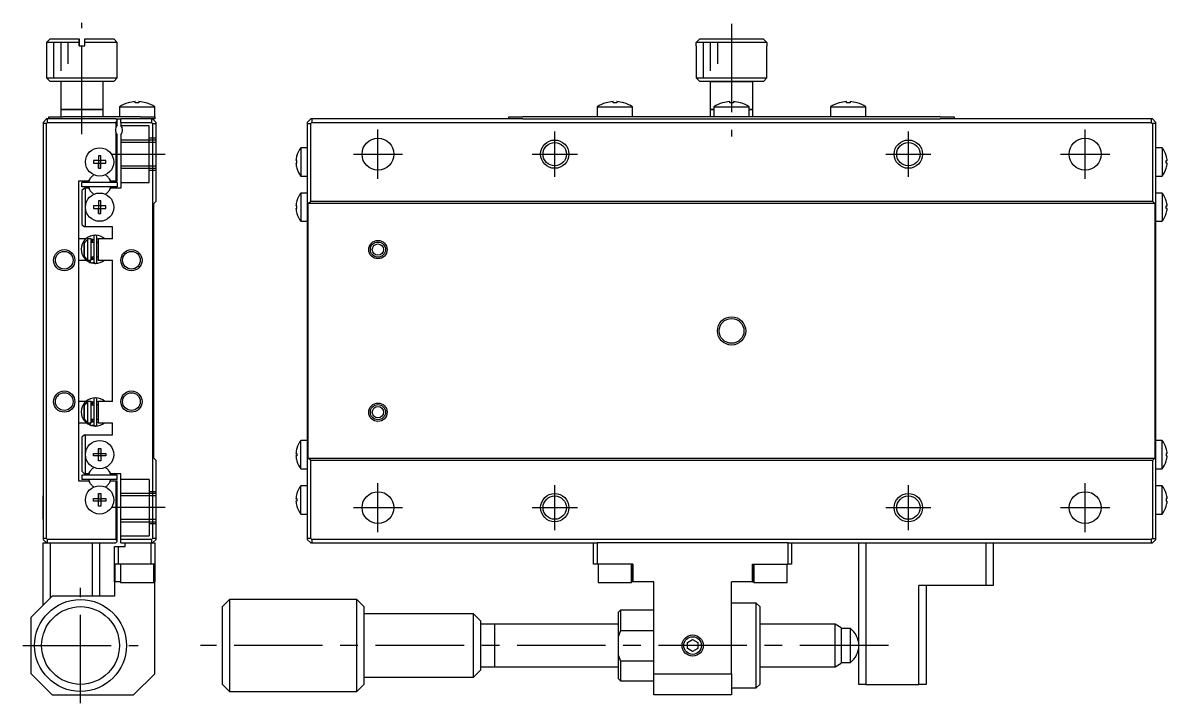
# Model space of a CAD drawing. Extents: x 18 to 357, y 13 to 169.
# Drawn here: x 195 to 356.8, y 47.5 to 143.7 of the extents above; entities that cross this region are included whole.
import ezdxf

# ---------------------------------------------------------------- set-up
doc = ezdxf.new("R2010")
doc.units = 0
doc.header["$LTSCALE"] = 10
doc.linetypes.add('CENTER', pattern=[2, 1.25, -0.25, 0.25, -0.25])
doc.linetypes.add('DASHED', pattern=[3.5, 2, -1.5])
doc.layers.get('0').update_dxf_attribs({"linetype": 'CONTINUOUS'})
doc.layers.add('CENTER', color=1, linetype='CENTER')

msp = doc.modelspace()

# ---------------------------------------------------------------- linework, layer by layer
at = {"color": 7, "linetype": 'CONTINUOUS'}
for p, q in [((198.85, 141.4), (198.35, 140.9)), ((202.95, 140.9), (198.35, 140.9)), ((198.35, 140.9), (198.35, 135.9)), ((198.85, 141.4), (202.95, 141.4)), ((202.95, 141.4), (202.95, 140.9)), ((202.95, 140.9), (202.95, 141.4)), ((202.95, 140.4), (202.95, 140.9)), ((202.95, 140.9), (202.95, 140.4)), ((203.75, 141.4), (207.85, 141.4)), ((203.75, 140.9), (203.75, 141.4)), ((208.35, 140.9), (203.75, 140.9)), ((203.75, 140.4), (203.75, 140.9)), ((208.35, 140.9), (207.85, 141.4)), ((208.35, 135.9), (208.35, 140.9)), ((290.221096, 140.9), (290.722884, 141.4)), ((290.221096, 140.4), (290.221096, 140.9)), ((300.189045, 140.9), (290.221096, 140.9)), ((290.722884, 141.4), (299.687258, 141.4)), ((299.687258, 141.4), (300.189045, 140.9)), ((300.189045, 140.9), (300.189045, 140.4)), ((202.95, 140.4), (203.75, 140.4)), ((290.205071, 140.4), (290.221096, 140.4)), ((290.205071, 140.4), (290.205071, 135.9)), ((300.189045, 140.4), (300.205071, 140.4)), ((300.205071, 135.9), (300.205071, 140.4)), ((198.35, 135.9), (208.35, 135.9)), ((198.35, 135.9), (198.85, 135.4)), ((207.85, 135.4), (198.85, 135.4)), ((200.35, 135.4), (200.35, 131.4)), ((206.35, 131.4), (206.35, 135.4)), ((207.85, 135.4), (208.35, 135.9)), ((290.205071, 135.9), (300.205071, 135.9)), ((290.205071, 135.9), (290.705071, 135.4)), ((292.205071, 135.4), (290.705071, 135.4)), ((299.705071, 135.4), (290.705071, 135.4)), ((298.205071, 135.4), (292.205071, 135.4)), ((292.205071, 135.4), (298.205071, 135.4)), ((292.205071, 135.4), (292.205071, 131.4)), ((299.705071, 135.4), (298.205071, 135.4)), ((298.205071, 131.4), (298.205071, 135.4)), ((299.705071, 135.4), (300.205071, 135.9)), ((200.35, 131.4), (206.35, 131.4)), ((206.35, 131.4), (200.35, 131.4)), ((200.35, 131.4), (200.35, 130.4)), ((206.35, 130.4), (206.35, 131.4)), ((208.65, 131.791657), (213.65, 131.791657)), ((208.65, 131.791657), (208.65, 130.4)), ((209.89141, 132.362581), (209.888067, 132.369436)), ((210.89, 132.362581), (210.89, 132.534953)), ((211.41, 132.362581), (210.89, 132.362581)), ((211.41, 132.534953), (211.41, 132.362581)), ((212.411933, 132.369436), (212.40859, 132.362581)), ((213.65, 130.4), (213.65, 131.791657)), ((276.205071, 131.791657), (278.705071, 131.791657)), ((276.205071, 131.791657), (276.205071, 130.4)), ((277.446481, 132.362581), (277.443138, 132.369436)), ((278.445071, 132.362581), (278.445071, 132.534953)), ((278.965071, 132.362581), (278.445071, 132.362581)), ((278.705071, 131.791657), (281.205071, 131.791657)), ((278.965071, 132.534953), (278.965071, 132.362581)), ((279.967003, 132.369436), (279.96366, 132.362581)), ((281.205071, 130.4), (281.205071, 131.791657)), ((292.205071, 131.4), (292.705071, 131.4)), ((292.705071, 131.4), (292.205071, 131.4)), ((292.205071, 131.4), (292.205071, 130.4)), ((292.705071, 131.791657), (295.205071, 131.791657)), ((292.705071, 131.791657), (292.705071, 130.4)), ((293.946481, 132.362581), (293.943138, 132.369436)), ((294.945071, 132.362581), (294.945071, 132.534953)), ((295.465071, 132.362581), (294.945071, 132.362581)), ((295.205071, 131.791657), (297.705071, 131.791657)), ((295.465071, 132.534953), (295.465071, 132.362581)), ((296.467003, 132.369436), (296.46366, 132.362581)), ((297.705071, 130.4), (297.705071, 131.791657)), ((297.705071, 131.4), (298.205071, 131.4)), ((298.205071, 131.4), (297.705071, 131.4)), ((298.205071, 130.4), (298.205071, 131.4)), ((309.205071, 131.791657), (311.705071, 131.791657)), ((309.205071, 131.791657), (309.205071, 130.4)), ((310.446481, 132.362581), (310.443138, 132.369436)), ((311.445071, 132.362581), (311.445071, 132.534953)), ((311.965071, 132.362581), (311.445071, 132.362581)), ((311.705071, 131.791657), (314.205071, 131.791657)), ((311.965071, 132.534953), (311.965071, 132.362581)), ((312.967003, 132.369436), (312.96366, 132.362581)), ((314.205071, 130.4), (314.205071, 131.791657)), ((198.35, 130.1), (197.85, 129.6)), ((197.85, 129.6), (197.85, 129.45)), ((197.85, 129.45), (197.85, 70.75)), ((198.35, 129.45), (197.85, 129.45)), ((198.5, 130.1), (198.35, 130.1)), ((198.35, 129.45), (198.5, 129.6)), ((198.35, 70.75), (198.35, 129.45)), ((198.5, 129.6), (198.5, 130.1)), ((208.15, 130.1), (198.5, 130.1)), ((198.5, 129.6), (208.15, 129.6)), ((198.65, 130.1), (198.65, 130.4)), ((198.65, 130.4), (200.65, 130.4)), ((210.075, 130.4), (200.65, 130.4)), ((208.15, 130.1), (208.85, 130.1)), ((208.35, 129.9), (208.15, 130.1)), ((208.15, 129.6), (208.35, 129.8)), ((208.15, 129.6), (208.15, 128.81225)), ((208.35, 129.8), (208.35, 129.9)), ((208.35, 129.161438), (208.35, 129.8)), ((213.2, 130.1), (208.85, 130.1)), ((208.85, 129.6), (208.85, 130.1)), ((208.85, 129.6), (208.85, 129.161438)), ((208.85, 129.6), (213.2, 129.6)), ((211.65, 130.4), (210.075, 130.4)), ((211.65, 130.4), (213.65, 130.4)), ((213.2, 130.1), (213.2, 129.6)), ((213.35, 130.1), (213.2, 130.1)), ((213.2, 129.6), (213.35, 129.45)), ((213.65, 130.1), (213.35, 130.1)), ((213.35, 130.1), (213.85, 129.6)), ((213.35, 129.45), (213.35, 70.75)), ((213.35, 129.45), (213.85, 129.45)), ((213.65, 130.4), (213.65, 130.1)), ((213.85, 129.45), (213.85, 129.6)), ((213.85, 118.45), (213.85, 129.45)), ((235.705071, 130.1), (235.205071, 129.6)), ((235.205071, 129.6), (235.205071, 129.45)), ((235.205071, 129.45), (235.705071, 129.45)), ((235.205071, 129.45), (235.205071, 124.8)), ((235.855071, 130.1), (235.705071, 130.1)), ((235.705071, 129.45), (235.855071, 129.6)), ((235.705071, 118.45), (235.705071, 129.45)), ((235.855071, 130.1), (235.855071, 129.6)), ((264.651505, 130.1), (235.855071, 130.1)), ((235.855071, 129.6), (354.555071, 129.6)), ((263.705071, 130.1), (263.705071, 130.4)), ((263.705071, 130.4), (265.705071, 130.4)), ((265.705071, 130.1), (264.651505, 130.1)), ((276.205071, 130.4), (265.705071, 130.4)), ((265.705071, 130.1), (324.705071, 130.1)), ((314.205071, 130.4), (276.205071, 130.4)), ((309.205071, 130.4), (297.705071, 130.4)), ((324.705071, 130.4), (314.205071, 130.4)), ((324.705071, 130.4), (326.705071, 130.4)), ((325.758636, 130.1), (324.705071, 130.1)), ((354.555071, 130.1), (325.758636, 130.1)), ((326.705071, 130.4), (326.705071, 130.1)), ((354.555071, 130.1), (354.555071, 129.6)), ((354.705071, 130.1), (354.555071, 130.1)), ((354.555071, 129.6), (354.705071, 129.45)), ((355.205071, 129.6), (354.705071, 130.1)), ((354.705071, 129.45), (354.705071, 118.45)), ((355.205071, 129.45), (354.705071, 129.45)), ((355.205071, 129.45), (355.205071, 129.6)), ((355.205071, 124.8), (355.205071, 129.45)), ((208.15, 128.18775), (208.15, 121.3)), ((208.35, 121.3), (208.35, 127.838562)), ((208.85, 127.838562), (208.85, 120.3)), ((206.03, 124.886361), (205.67, 124.886361)), ((205.67, 124.886361), (205.67, 124.18)), ((205.67, 124.886361), (205.67, 124.18)), ((206.03, 124.18), (206.03, 124.886361)), ((233.735549, 124.886361), (233.730926, 124.888616)), ((234.307071, 126), (234.307071, 122)), ((235.205071, 126), (234.307071, 126)), ((235.205071, 124.8), (235.205071, 123.2)), ((356.10307, 126), (355.205071, 126)), ((355.205071, 123.2), (355.205071, 124.8)), ((356.10307, 126), (356.10307, 122)), ((356.674592, 124.886361), (356.679215, 124.888616)), ((205.67, 124.18), (204.963639, 124.18)), ((204.963639, 124.18), (204.963639, 123.82)), ((204.963639, 123.82), (205.67, 123.82)), ((205.680372, 124.169628), (205.67, 124.18)), ((205.680372, 123.830372), (205.67, 123.82)), ((205.67, 123.82), (205.67, 123.113639)), ((205.67, 123.113639), (205.67, 123.82)), ((205.67, 123.113639), (206.03, 123.113639)), ((206.019628, 124.169628), (205.680372, 124.169628)), ((205.680372, 124.169628), (205.680372, 123.830372)), ((205.680372, 123.830372), (206.019628, 123.830372)), ((206.019628, 124.169628), (206.03, 124.18)), ((206.019628, 123.830372), (206.019628, 124.169628)), ((206.019628, 123.830372), (206.03, 123.82)), ((206.736361, 124.18), (206.03, 124.18)), ((206.03, 123.82), (206.736361, 123.82)), ((206.03, 123.113639), (206.03, 123.82)), ((206.736361, 123.82), (206.736361, 124.18)), ((233.735549, 124.18), (233.615212, 124.18)), ((233.615212, 123.82), (233.735549, 123.82)), ((233.730926, 123.111384), (233.735549, 123.113639)), ((233.735549, 123.82), (233.735549, 124.18)), ((235.205071, 123.2), (235.205071, 118.4)), ((355.205071, 118.4), (355.205071, 123.2)), ((356.674592, 124.18), (356.794929, 124.18)), ((356.674592, 123.82), (356.674592, 124.18)), ((356.794929, 123.82), (356.674592, 123.82)), ((356.679215, 123.111384), (356.674592, 123.113639)), ((204.305588, 121.3), (204.475185, 121.59375)), ((207.224815, 121.59375), (207.394412, 121.3)), ((234.307071, 122), (235.205071, 122)), ((355.205071, 122), (356.10307, 122)), ((204.305588, 121.3), (202.85, 121.3)), ((202.85, 121.3), (202.85, 78.9)), ((208.35, 121.1), (203.35, 121.1)), ((203.35, 120.5), (203.35, 121.1)), ((208.35, 120.5), (203.35, 120.5)), ((203.7, 120.3), (203.35, 119.95)), ((203.35, 119.95), (203.35, 115.15)), ((203.7, 120.3), (203.85, 120.3)), ((203.85, 117.6), (203.85, 120.3)), ((204.305588, 120.3), (203.85, 120.3)), ((204.475185, 120.00625), (204.305588, 120.3)), ((207.394412, 120.3), (207.224815, 120.00625)), ((208.15, 121.3), (207.394412, 121.3)), ((208.85, 120.3), (207.394412, 120.3)), ((208.35, 121.3), (208.15, 121.3)), ((208.35, 121.1), (208.35, 120.5)), ((206.03, 118.486361), (205.67, 118.486361)), ((205.67, 118.486361), (205.67, 117.78)), ((205.67, 118.486361), (205.67, 117.78)), ((206.03, 117.78), (206.03, 118.486361)), ((213.5, 118.1), (213.85, 118.45)), ((233.735549, 118.486361), (233.730926, 118.488616)), ((234.307071, 119.6), (234.307071, 115.6)), ((235.205071, 119.6), (234.307071, 119.6)), ((235.205071, 118.4), (235.205071, 116.8)), ((235.355071, 118.1), (235.705071, 118.45)), ((235.705071, 118.45), (354.705071, 118.45)), ((354.705071, 118.45), (355.055071, 118.1)), ((356.10307, 119.6), (355.205071, 119.6)), ((355.205071, 116.8), (355.205071, 118.4)), ((356.10307, 119.6), (356.10307, 115.6)), ((356.674592, 118.486361), (356.679215, 118.488616)), ((203.85, 114.8), (203.85, 117.6)), ((205.67, 117.78), (204.963639, 117.78)), ((204.963639, 117.78), (204.963639, 117.42)), ((204.963639, 117.42), (205.67, 117.42)), ((205.680372, 117.769628), (205.67, 117.78)), ((205.680372, 117.430372), (205.67, 117.42)), ((205.67, 117.42), (205.67, 116.713639)), ((205.67, 116.713639), (205.67, 117.42)), ((205.67, 116.713639), (206.03, 116.713639)), ((206.019628, 117.769628), (205.680372, 117.769628)), ((205.680372, 117.769628), (205.680372, 117.430372)), ((205.680372, 117.430372), (206.019628, 117.430372)), ((206.019628, 117.769628), (206.03, 117.78)), ((206.019628, 117.430372), (206.019628, 117.769628)), ((206.019628, 117.430372), (206.03, 117.42)), ((206.736361, 117.78), (206.03, 117.78)), ((206.03, 116.713639), (206.03, 117.42)), ((206.03, 117.42), (206.736361, 117.42)), ((206.736361, 117.42), (206.736361, 117.78)), ((213.5, 82.1), (213.5, 118.1)), ((233.735549, 117.78), (233.615212, 117.78)), ((233.615212, 117.42), (233.735549, 117.42)), ((233.730926, 116.711384), (233.735549, 116.713639)), ((233.735549, 117.42), (233.735549, 117.78)), ((235.205071, 116.8), (235.205071, 83.4)), ((235.355071, 82.1), (235.355071, 118.1)), ((355.055071, 118.1), (235.355071, 118.1)), ((355.055071, 118.1), (355.055071, 82.1)), ((355.205071, 83.4), (355.205071, 116.8)), ((356.674592, 117.78), (356.794929, 117.78)), ((356.674592, 117.42), (356.674592, 117.78)), ((356.794929, 117.42), (356.674592, 117.42)), ((356.679215, 116.711384), (356.674592, 116.713639)), ((203.35, 115.15), (203.7, 114.8)), ((234.307071, 115.6), (235.205071, 115.6)), ((355.205071, 115.6), (356.10307, 115.6)), ((203.85, 114.8), (203.7, 114.8)), ((207.65, 114.8), (203.85, 114.8)), ((204.474263, 113.485383), (204.453256, 113.476458)), ((204.468753, 113.48215), (204.465126, 113.481536)), ((204.530153, 113.507158), (204.47378, 113.486331)), ((205.020184, 113.416084), (205.020184, 109.866084)), ((205.470184, 109.866084), (205.470184, 113.416084)), ((207.65, 113.1), (207.65, 114.8)), ((203.878832, 113.1), (202.85, 113.1)), ((203.65, 112.516515), (204.15, 113.045683)), ((203.65, 110.683485), (203.65, 112.516515)), ((203.65, 112.516515), (203.65, 110.683485)), ((203.878973, 113.1), (203.878872, 113.1)), ((204.15, 113.1), (204.15, 113.045683)), ((204.65, 113.1), (204.15, 113.1)), ((204.15, 113.045683), (204.15, 110.154317)), ((204.64728, 113.071124), (204.660406, 113.076206)), ((204.65, 110.1), (204.65, 113.1)), ((205.020184, 112.6), (204.65, 112.6)), ((204.660406, 113.076206), (204.673324, 113.080452)), ((204.673324, 113.080452), (204.686449, 113.084035)), ((204.686449, 113.084035), (204.699747, 113.086944)), ((204.699747, 113.086944), (204.713182, 113.089168)), ((204.713182, 113.089168), (204.72672, 113.090701)), ((204.72672, 113.090701), (204.740323, 113.091538)), ((204.740323, 113.091538), (204.753954, 113.091675)), ((204.753954, 113.091675), (204.767577, 113.091111)), ((204.767577, 113.091111), (204.781155, 113.089848)), ((204.781155, 113.089848), (204.794651, 113.087891)), ((204.794651, 113.087891), (204.808029, 113.085243)), ((204.808029, 113.085243), (204.821251, 113.081915)), ((204.821251, 113.081915), (204.834284, 113.077915)), ((204.834284, 113.077915), (204.847093, 113.073257)), ((204.847093, 113.073257), (204.859644, 113.067954)), ((204.85, 112.6), (204.85, 113.072479)), ((204.859644, 113.067954), (204.871905, 113.062022)), ((204.871905, 113.062022), (204.883844, 113.05548)), ((204.883844, 113.05548), (204.895433, 113.048345)), ((204.895433, 113.048345), (204.906642, 113.040639)), ((204.906642, 113.040639), (204.917445, 113.032384)), ((204.917445, 113.032384), (204.927815, 113.023602)), ((204.927815, 113.023602), (204.937729, 113.014319)), ((204.937729, 113.014319), (204.947163, 113.004559)), ((204.947163, 113.004559), (204.956098, 112.994348)), ((204.956098, 112.994348), (204.964512, 112.983714)), ((204.964512, 112.983714), (204.972387, 112.972683)), ((204.972387, 112.972683), (204.979708, 112.961283)), ((204.979708, 112.961283), (204.986458, 112.949544)), ((204.986458, 112.949544), (204.992623, 112.937495)), ((204.992623, 112.937495), (204.99819, 112.925164)), ((204.99819, 112.925164), (205.003149, 112.912582)), ((205.003149, 112.912582), (205.00749, 112.899778)), ((205.00749, 112.899778), (205.011204, 112.886784)), ((205.011204, 112.886784), (205.014283, 112.87363)), ((205.014283, 112.87363), (205.016722, 112.860346)), ((205.016722, 112.860346), (205.018517, 112.846963)), ((205.018517, 112.846963), (205.019664, 112.833512)), ((205.019664, 112.833512), (205.020161, 112.820025)), ((205.020161, 112.820025), (205.020184, 112.816601)), ((205.65, 112.6), (205.470184, 112.6)), ((205.470246, 113.175403), (205.770722, 113.100353)), ((205.65, 113.1), (205.65, 112.6)), ((205.65, 113.1), (205.65, 110.1)), ((207.65, 113.1), (205.65, 113.1)), ((205.65, 112.6), (205.65, 110.6)), ((205.65, 112.6), (205.65, 110.6)), ((202.85, 110.1), (203.972212, 110.1)), ((204.15, 110.154317), (203.65, 110.683485)), ((204.15, 110.154317), (204.15, 110.1)), ((204.15, 110.1), (204.65, 110.1)), ((204.464893, 109.800667), (204.54103, 110.057859)), ((204.538207, 110.025687), (204.531658, 110.010102)), ((204.544882, 110.041145), (204.538207, 110.025687)), ((204.54103, 110.057859), (204.560912, 110.100001)), ((204.551645, 110.056391), (204.544882, 110.041145)), ((204.558458, 110.071338), (204.551645, 110.056391)), ((204.565284, 110.085902), (204.558458, 110.071338)), ((204.572082, 110.1), (204.565284, 110.085902)), ((204.649507, 110.208967), (204.632528, 110.216144)), ((204.652559, 110.208905), (204.64728, 110.211045)), ((204.65, 110.6), (205.020184, 110.6)), ((204.66537, 110.204244), (204.652559, 110.208905)), ((204.678405, 110.200244), (204.66537, 110.204244)), ((204.69163, 110.196916), (204.678405, 110.200244)), ((204.705008, 110.19427), (204.69163, 110.196916)), ((204.718503, 110.192314), (204.705008, 110.19427)), ((204.73208, 110.191054), (204.718503, 110.192314)), ((204.745701, 110.190494), (204.73208, 110.191054)), ((204.759329, 110.190633), (204.745701, 110.190494)), ((204.772927, 110.191472), (204.759329, 110.190633)), ((204.786459, 110.193006), (204.772927, 110.191472)), ((204.799888, 110.19523), (204.786459, 110.193006)), ((204.813179, 110.198137), (204.799888, 110.19523)), ((204.826298, 110.201716), (204.813179, 110.198137)), ((204.839209, 110.205957), (204.826298, 110.201716)), ((204.85188, 110.210846), (204.839209, 110.205957)), ((204.85, 110.209689), (204.85, 110.6)), ((204.86428, 110.216368), (204.85188, 110.210846)), ((204.876377, 110.222506), (204.86428, 110.216368)), ((204.888142, 110.229242), (204.876377, 110.222506)), ((204.899547, 110.236556), (204.888142, 110.229242)), ((204.910564, 110.244428), (204.899547, 110.236556)), ((204.921168, 110.252837), (204.910564, 110.244428)), ((204.931336, 110.261758), (204.921168, 110.252837)), ((204.941043, 110.271169), (204.931336, 110.261758)), ((204.950269, 110.281044), (204.941043, 110.271169)), ((204.958992, 110.291358), (204.950269, 110.281044)), ((204.967195, 110.302086), (204.958992, 110.291358)), ((204.974859, 110.313199), (204.967195, 110.302086)), ((204.981969, 110.324672), (204.974859, 110.313199)), ((204.988509, 110.336475), (204.981969, 110.324672)), ((204.994465, 110.348581), (204.988509, 110.336475)), ((204.999826, 110.36096), (204.994465, 110.348581)), ((205.004579, 110.373584), (204.999826, 110.36096)), ((205.008715, 110.386423), (205.004579, 110.373584)), ((205.012226, 110.399447), (205.008715, 110.386423)), ((205.015104, 110.412626), (205.012226, 110.399447)), ((205.017343, 110.425929), (205.015104, 110.412626)), ((205.018938, 110.439326), (205.017343, 110.425929)), ((205.019885, 110.452786), (205.018938, 110.439326)), ((205.020184, 110.465568), (205.019885, 110.452786)), ((205.470184, 110.6), (205.65, 110.6)), ((205.650019, 110.144006), (205.470247, 110.10645)), ((205.65, 110.6), (205.65, 110.1)), ((205.65, 110.1), (207.65, 110.1)), ((207.65, 90.1), (207.65, 110.1)), ((204.448763, 109.807657), (204.471447, 109.797972)), ((204.46978, 109.81197), (204.46973, 109.806427)), ((204.46973, 109.806427), (204.470193, 109.801996)), ((204.470341, 109.818595), (204.46978, 109.81197)), ((204.470193, 109.801996), (204.47156, 109.797933)), ((204.471413, 109.826263), (204.470341, 109.818595)), ((204.472987, 109.834931), (204.471413, 109.826263)), ((204.47156, 109.797933), (204.47378, 109.795838)), ((204.475056, 109.844551), (204.472987, 109.834931)), ((204.47378, 109.795838), (204.505363, 109.783509)), ((204.477607, 109.855068), (204.475056, 109.844551)), ((204.480626, 109.866423), (204.477607, 109.855068)), ((204.484097, 109.878551), (204.480626, 109.866423)), ((204.487999, 109.891384), (204.484097, 109.878551)), ((204.49231, 109.90485), (204.487999, 109.891384)), ((204.497007, 109.918873), (204.49231, 109.90485)), ((204.502062, 109.933373), (204.497007, 109.918873)), ((204.507448, 109.948269), (204.502062, 109.933373)), ((204.505363, 109.783509), (204.53929, 109.772132)), ((204.513133, 109.963476), (204.507448, 109.948269)), ((204.519086, 109.978909), (204.513133, 109.963476)), ((204.525272, 109.99448), (204.519086, 109.978909)), ((204.531658, 110.010102), (204.525272, 109.99448)), ((204.527395, 109.775506), (205.217594, 109.642573)), ((204.53929, 109.772132), (204.573734, 109.762466)), ((204.573734, 109.762466), (204.608607, 109.754534)), ((204.608607, 109.754534), (204.643825, 109.748355)), ((204.643825, 109.748355), (204.679301, 109.743945)), ((204.679301, 109.743945), (204.714948, 109.741312)), ((204.714948, 109.741312), (204.75068, 109.740462)), ((204.75068, 109.740462), (204.786409, 109.741399)), ((204.786409, 109.741399), (204.822047, 109.744119)), ((204.822047, 109.744119), (204.857508, 109.748616)), ((204.857508, 109.748616), (204.892705, 109.754879)), ((204.892705, 109.754879), (204.927553, 109.762892)), ((204.927553, 109.762892), (204.961965, 109.772636)), ((204.961965, 109.772636), (204.995858, 109.784089)), ((204.995858, 109.784089), (205.029149, 109.797222)), ((205.029149, 109.797222), (205.030797, 109.797922)), ((203.878832, 90.1), (202.85, 90.1)), ((203.65, 89.516515), (204.15, 90.045683)), ((203.65, 87.683485), (203.65, 89.516515)), ((203.65, 89.516515), (203.65, 87.683485)), ((203.878973, 90.1), (203.878872, 90.1)), ((204.15, 90.1), (204.15, 90.045683)), ((204.65, 90.1), (204.15, 90.1)), ((204.15, 90.045683), (204.15, 87.154317)), ((204.474263, 90.485383), (204.453256, 90.476458)), ((204.468753, 90.48215), (204.465126, 90.481536)), ((204.530153, 90.507158), (204.47378, 90.486331)), ((204.64728, 90.071124), (204.660406, 90.076206)), ((204.65, 87.1), (204.65, 90.1)), ((205.020184, 89.6), (204.65, 89.6)), ((204.660406, 90.076206), (204.673324, 90.080452)), ((204.673324, 90.080452), (204.686449, 90.084035)), ((204.686449, 90.084035), (204.699747, 90.086944)), ((204.699747, 90.086944), (204.713182, 90.089168)), ((204.713182, 90.089168), (204.72672, 90.090701)), ((204.72672, 90.090701), (204.740323, 90.091538)), ((204.740323, 90.091538), (204.753954, 90.091675)), ((204.753954, 90.091675), (204.767577, 90.091111)), ((204.767577, 90.091111), (204.781155, 90.089848)), ((204.781155, 90.089848), (204.794651, 90.087891)), ((204.794651, 90.087891), (204.808029, 90.085243)), ((204.808029, 90.085243), (204.821251, 90.081915)), ((204.821251, 90.081915), (204.834284, 90.077915)), ((204.834284, 90.077915), (204.847093, 90.073257)), ((204.847093, 90.073257), (204.859644, 90.067954)), ((204.85, 89.6), (204.85, 90.072479)), ((204.859644, 90.067954), (204.871905, 90.062022)), ((204.871905, 90.062022), (204.883844, 90.05548)), ((204.883844, 90.05548), (204.895433, 90.048345)), ((204.895433, 90.048345), (204.906642, 90.040639)), ((204.906642, 90.040639), (204.917445, 90.032384)), ((204.917445, 90.032384), (204.927815, 90.023602)), ((204.927815, 90.023602), (204.937729, 90.014319)), ((204.937729, 90.014319), (204.947163, 90.004559)), ((204.947163, 90.004559), (204.956098, 89.994348)), ((204.956098, 89.994348), (204.964512, 89.983714)), ((204.964512, 89.983714), (204.972387, 89.972683)), ((204.972387, 89.972683), (204.979708, 89.961283)), ((204.979708, 89.961283), (204.986458, 89.949544)), ((204.986458, 89.949544), (204.992623, 89.937495)), ((204.992623, 89.937495), (204.99819, 89.925164)), ((204.99819, 89.925164), (205.003149, 89.912582)), ((205.003149, 89.912582), (205.00749, 89.899778)), ((205.00749, 89.899778), (205.011204, 89.886784)), ((205.011204, 89.886784), (205.014283, 89.87363)), ((205.014283, 89.87363), (205.016722, 89.860346)), ((205.016722, 89.860346), (205.018517, 89.846963)), ((205.018517, 89.846963), (205.019664, 89.833512)), ((205.019664, 89.833512), (205.020161, 89.820025)), ((205.020161, 89.820025), (205.020184, 89.816601)), ((205.020184, 90.416084), (205.020184, 86.866084)), ((205.470184, 86.866084), (205.470184, 90.416084)), ((205.65, 89.6), (205.470184, 89.6)), ((205.470246, 90.175403), (205.770722, 90.100353)), ((205.65, 90.1), (205.65, 89.6)), ((205.65, 90.1), (205.65, 87.1)), ((207.65, 90.1), (205.65, 90.1)), ((205.65, 89.6), (205.65, 87.6)), ((205.65, 89.6), (205.65, 87.6)), ((204.15, 87.154317), (203.65, 87.683485)), ((204.65, 87.6), (205.020184, 87.6)), ((204.85, 87.209689), (204.85, 87.6)), ((205.004579, 87.373584), (204.999826, 87.36096)), ((205.008715, 87.386423), (205.004579, 87.373584)), ((205.012226, 87.399447), (205.008715, 87.386423)), ((205.015104, 87.412626), (205.012226, 87.399447)), ((205.017343, 87.425929), (205.015104, 87.412626)), ((205.018938, 87.439326), (205.017343, 87.425929)), ((205.019885, 87.452786), (205.018938, 87.439326)), ((205.020184, 87.465568), (205.019885, 87.452786)), ((205.470184, 87.6), (205.65, 87.6)), ((205.65, 87.6), (205.65, 87.1)), ((202.85, 87.1), (203.972212, 87.1)), ((204.15, 87.154317), (204.15, 87.1)), ((204.15, 87.1), (204.65, 87.1)), ((204.448763, 86.807657), (204.465435, 86.800506)), ((204.464893, 86.800667), (204.54103, 87.057859)), ((204.469764, 86.81165), (204.469742, 86.806153)), ((204.469742, 86.806153), (204.470235, 86.801775)), ((204.470301, 86.818235), (204.469764, 86.81165)), ((204.470235, 86.801775), (204.4716, 86.797865)), ((204.47135, 86.825871), (204.470301, 86.818235)), ((204.472904, 86.834515), (204.47135, 86.825871)), ((204.4716, 86.797865), (204.47378, 86.795838)), ((204.474956, 86.844116), (204.472904, 86.834515)), ((204.47378, 86.795838), (204.505363, 86.783509)), ((204.477493, 86.854622), (204.474956, 86.844116)), ((204.480502, 86.865972), (204.477493, 86.854622)), ((204.483964, 86.878101), (204.480502, 86.865972)), ((204.487861, 86.890942), (204.483964, 86.878101)), ((204.49217, 86.904421), (204.487861, 86.890942)), ((204.496866, 86.918462), (204.49217, 86.904421)), ((204.501924, 86.932984), (204.496866, 86.918462)), ((204.507315, 86.947907), (204.501924, 86.932984)), ((204.505363, 86.783509), (204.53929, 86.772132)), ((204.513007, 86.963145), (204.507315, 86.947907)), ((204.518969, 86.978611), (204.513007, 86.963145)), ((204.525167, 86.994218), (204.518969, 86.978611)), ((204.531565, 87.009877), (204.525167, 86.994218)), ((204.527395, 86.775506), (205.217594, 86.642573)), ((204.538128, 87.0255), (204.531565, 87.009877)), ((204.544817, 87.040998), (204.538128, 87.0255)), ((204.53929, 86.772132), (204.573734, 86.762466)), ((204.54103, 87.057859), (204.560912, 87.100001)), ((204.551596, 87.056282), (204.544817, 87.040998)), ((204.558426, 87.071267), (204.551596, 87.056282)), ((204.565267, 87.085867), (204.558426, 87.071267)), ((204.572082, 87.1), (204.565267, 87.085867)), ((204.573734, 86.762466), (204.608607, 86.754534)), ((204.608607, 86.754534), (204.643825, 86.748355)), ((204.649507, 87.208967), (204.632528, 87.216144)), ((204.643825, 86.748355), (204.679301, 86.743945)), ((204.652559, 87.208905), (204.64728, 87.211045)), ((204.66537, 87.204244), (204.652559, 87.208905)), ((204.678405, 87.200244), (204.66537, 87.204244)), ((204.69163, 87.196916), (204.678405, 87.200244)), ((204.679301, 86.743945), (204.714948, 86.741312)), ((204.705008, 87.19427), (204.69163, 87.196916)), ((204.718503, 87.192314), (204.705008, 87.19427)), ((204.714948, 86.741312), (204.75068, 86.740462)), ((204.73208, 87.191054), (204.718503, 87.192314)), ((204.745701, 87.190494), (204.73208, 87.191054)), ((204.759329, 87.190633), (204.745701, 87.190494)), ((204.75068, 86.740462), (204.786409, 86.741399)), ((204.772927, 87.191472), (204.759329, 87.190633)), ((204.786459, 87.193006), (204.772927, 87.191472)), ((204.786409, 86.741399), (204.822047, 86.744119)), ((204.799888, 87.19523), (204.786459, 87.193006)), ((204.813179, 87.198137), (204.799888, 87.19523)), ((204.826298, 87.201716), (204.813179, 87.198137)), ((204.822047, 86.744119), (204.857508, 86.748616)), ((204.839209, 87.205957), (204.826298, 87.201716)), ((204.85188, 87.210846), (204.839209, 87.205957)), ((204.86428, 87.216368), (204.85188, 87.210846)), ((204.857508, 86.748616), (204.892705, 86.754879)), ((204.876377, 87.222506), (204.86428, 87.216368)), ((204.888142, 87.229242), (204.876377, 87.222506)), ((204.899547, 87.236556), (204.888142, 87.229242)), ((204.892705, 86.754879), (204.927553, 86.762892)), ((204.910564, 87.244428), (204.899547, 87.236556)), ((204.921168, 87.252837), (204.910564, 87.244428)), ((204.931336, 87.261758), (204.921168, 87.252837)), ((204.927553, 86.762892), (204.961965, 86.772636)), ((204.941043, 87.271169), (204.931336, 87.261758)), ((204.950269, 87.281044), (204.941043, 87.271169)), ((204.958992, 87.291358), (204.950269, 87.281044)), ((204.967195, 87.302086), (204.958992, 87.291358)), ((204.961965, 86.772636), (204.995858, 86.784089)), ((204.974859, 87.313199), (204.967195, 87.302086)), ((204.981969, 87.324672), (204.974859, 87.313199)), ((204.988509, 87.336475), (204.981969, 87.324672)), ((204.994465, 87.348581), (204.988509, 87.336475)), ((204.999826, 87.36096), (204.994465, 87.348581)), ((204.995858, 86.784089), (205.029149, 86.797222)), ((205.029149, 86.797222), (205.030797, 86.797922)), ((205.650019, 87.144006), (205.470247, 87.10645)), ((205.65, 87.1), (207.65, 87.1)), ((207.65, 85.4), (207.65, 87.1)), ((203.7, 85.4), (203.35, 85.05)), ((203.35, 85.05), (203.35, 80.25)), ((203.7, 85.4), (203.85, 85.4)), ((203.85, 82.6), (203.85, 85.4)), ((203.85, 85.4), (207.65, 85.4)), ((234.307071, 80.6), (234.307071, 84.6)), ((235.205071, 84.6), (234.307071, 84.6)), ((356.10307, 84.6), (355.205071, 84.6)), ((356.10307, 80.6), (356.10307, 84.6)), ((203.85, 79.9), (203.85, 82.6)), ((204.963639, 82.42), (204.963639, 82.78)), ((204.963639, 82.78), (205.67, 82.78)), ((205.67, 83.486361), (206.03, 83.486361)), ((205.67, 82.78), (205.67, 83.486361)), ((205.67, 83.486361), (205.67, 82.78)), ((205.680372, 82.769628), (205.67, 82.78)), ((205.680372, 82.769628), (206.019628, 82.769628)), ((205.680372, 82.430372), (205.680372, 82.769628)), ((206.019628, 82.769628), (206.03, 82.78)), ((206.019628, 82.769628), (206.019628, 82.430372)), ((206.03, 83.486361), (206.03, 82.78)), ((206.03, 82.78), (206.736361, 82.78)), ((206.736361, 82.78), (206.736361, 82.42)), ((233.615212, 82.78), (233.735549, 82.78)), ((233.730926, 83.488616), (233.735549, 83.486361)), ((233.735549, 82.78), (233.735549, 82.42)), ((235.205071, 83.4), (235.205071, 81.8)), ((355.205071, 81.8), (355.205071, 83.4)), ((356.679215, 83.488616), (356.674592, 83.486361)), ((356.794929, 82.78), (356.674592, 82.78)), ((356.674592, 82.78), (356.674592, 82.42)), ((205.67, 82.42), (204.963639, 82.42)), ((205.680372, 82.430372), (205.67, 82.42)), ((205.67, 81.713639), (205.67, 82.42)), ((205.67, 81.713639), (205.67, 82.42)), ((206.03, 81.713639), (205.67, 81.713639)), ((206.019628, 82.430372), (205.680372, 82.430372)), ((206.019628, 82.430372), (206.03, 82.42)), ((206.03, 82.42), (206.03, 81.713639)), ((206.736361, 82.42), (206.03, 82.42)), ((213.85, 81.75), (213.5, 82.1)), ((213.85, 70.75), (213.85, 81.75)), ((233.735549, 82.42), (233.615212, 82.42)), ((233.735549, 81.713639), (233.730926, 81.711384)), ((235.205071, 81.8), (235.205071, 77)), ((235.705071, 81.75), (235.355071, 82.1)), ((235.355071, 82.1), (355.055071, 82.1)), ((235.705071, 70.75), (235.705071, 81.75)), ((354.705071, 81.75), (235.705071, 81.75)), ((355.055071, 82.1), (354.705071, 81.75)), ((354.705071, 81.75), (354.705071, 70.75)), ((355.205071, 77), (355.205071, 81.8)), ((356.674592, 82.42), (356.794929, 82.42)), ((356.674592, 81.713639), (356.679215, 81.711384)), ((203.35, 80.25), (203.7, 79.9)), ((203.35, 79.7), (203.35, 79.1)), ((208.35, 79.7), (203.35, 79.7)), ((203.85, 79.9), (203.7, 79.9)), ((204.305588, 79.9), (203.85, 79.9)), ((204.305588, 79.9), (204.475185, 80.19375)), ((207.224815, 80.19375), (207.394412, 79.9)), ((208.85, 79.9), (207.394412, 79.9)), ((208.35, 79.1), (208.35, 79.7)), ((208.85, 70.6), (208.85, 79.9)), ((234.307071, 80.6), (235.205071, 80.6)), ((355.205071, 80.6), (356.10307, 80.6)), ((202.85, 78.9), (204.305588, 78.9)), ((208.35, 79.1), (203.35, 79.1)), ((204.475185, 78.60625), (204.305588, 78.9)), ((207.394412, 78.9), (207.224815, 78.60625)), ((207.394412, 78.9), (208.15, 78.9)), ((208.15, 78.9), (208.15, 70.6)), ((208.15, 78.9), (208.35, 78.9)), ((208.35, 70.4), (208.35, 78.9)), ((234.307071, 74.2), (234.307071, 78.2)), ((235.205071, 78.2), (234.307071, 78.2)), ((356.10307, 78.2), (355.205071, 78.2)), ((356.10307, 74.2), (356.10307, 78.2)), ((204.963639, 76.02), (204.963639, 76.38)), ((204.963639, 76.38), (205.67, 76.38)), ((205.67, 77.086361), (206.03, 77.086361)), ((205.67, 76.38), (205.67, 77.086361)), ((205.67, 77.086361), (205.67, 76.38)), ((205.680372, 76.369628), (205.67, 76.38)), ((205.680372, 76.369628), (206.019628, 76.369628)), ((205.680372, 76.030372), (205.680372, 76.369628)), ((206.019628, 76.369628), (206.03, 76.38)), ((206.019628, 76.369628), (206.019628, 76.030372)), ((206.03, 77.086361), (206.03, 76.38)), ((206.03, 76.38), (206.736361, 76.38)), ((206.736361, 76.38), (206.736361, 76.02)), ((233.615212, 76.38), (233.735549, 76.38)), ((233.730926, 77.088616), (233.735549, 77.086361)), ((233.735549, 76.38), (233.735549, 76.02)), ((235.205071, 77), (235.205071, 75.4)), ((355.205071, 75.4), (355.205071, 77)), ((356.679215, 77.088616), (356.674592, 77.086361)), ((356.794929, 76.38), (356.674592, 76.38)), ((356.674592, 76.38), (356.674592, 76.02)), ((205.67, 76.02), (204.963639, 76.02)), ((205.680372, 76.030372), (205.67, 76.02)), ((205.67, 75.313639), (205.67, 76.02)), ((205.67, 75.313639), (205.67, 76.02)), ((206.03, 75.313639), (205.67, 75.313639)), ((206.019628, 76.030372), (205.680372, 76.030372)), ((206.019628, 76.030372), (206.03, 76.02)), ((206.03, 76.02), (206.03, 75.313639)), ((206.736361, 76.02), (206.03, 76.02)), ((233.735549, 76.02), (233.615212, 76.02)), ((233.735549, 75.313639), (233.730926, 75.311384)), ((235.205071, 75.4), (235.205071, 70.75)), ((355.205071, 70.75), (355.205071, 75.4)), ((356.674592, 76.02), (356.794929, 76.02)), ((356.674592, 75.313639), (356.679215, 75.311384)), ((234.307071, 74.2), (235.205071, 74.2)), ((355.205071, 74.2), (356.10307, 74.2)), ((198.35, 70.75), (197.85, 70.75)), ((197.85, 70.75), (197.85, 70.6)), ((198.35, 70.1), (197.85, 70.6)), ((197.85, 70.1), (198.35, 70.1)), ((197.85, 61.3), (197.85, 70.1)), ((198.5, 70.6), (198.35, 70.75)), ((198.35, 70.1), (198.5, 70.1)), ((208.15, 70.6), (198.5, 70.6)), ((198.5, 70.1), (198.5, 70.6)), ((198.5, 70.1), (208.15, 70.1)), ((198.85, 70.1), (198.85, 62.3)), ((204.85, 62.6), (204.85, 70.1)), ((205.85, 70.1), (205.85, 62.6)), ((207.95, 67.1), (207.95, 69.6)), ((207.95, 69.6), (208.45, 69.6)), ((208.35, 70.4), (208.15, 70.6)), ((208.15, 70.1), (208.35, 70.3)), ((208.35, 70.3), (208.35, 70.4)), ((208.45, 69.6), (208.45, 67.1)), ((208.45, 69.6), (209.45, 69.6)), ((213.2, 70.6), (208.85, 70.6)), ((208.85, 70.1), (208.85, 70.6)), ((208.85, 70.1), (213.2, 70.1)), ((209.45, 69.6), (209.45, 70.1)), ((213.15, 67.1), (213.15, 70.1)), ((213.35, 70.75), (213.2, 70.6)), ((213.2, 70.6), (213.2, 70.1)), ((213.2, 70.1), (213.35, 70.1)), ((213.85, 70.75), (213.35, 70.75)), ((213.85, 70.6), (213.35, 70.1)), ((213.35, 70.1), (213.65, 70.1)), ((213.65, 70.1), (213.65, 67.1)), ((213.85, 70.6), (213.85, 70.75)), ((235.705071, 70.75), (235.205071, 70.75)), ((235.205071, 70.75), (235.205071, 70.6)), ((235.205071, 70.6), (235.705071, 70.1)), ((235.855071, 70.6), (235.705071, 70.75)), ((235.705071, 70.1), (235.855071, 70.1)), ((354.555071, 70.6), (235.855071, 70.6)), ((235.855071, 70.6), (235.855071, 70.1)), ((235.855071, 70.1), (275.905071, 70.1)), ((275.705071, 67.1), (275.705071, 70.1)), ((275.905071, 70.1), (276.205071, 70.1)), ((276.205071, 70.1), (276.205071, 67.1)), ((303.205071, 70.1), (276.205071, 70.1)), ((303.205071, 67.1), (303.205071, 70.1)), ((303.205071, 70.1), (303.505071, 70.1)), ((303.505071, 70.1), (354.555071, 70.1)), ((303.705071, 70.1), (303.705071, 67.1)), ((313.205071, 50.1), (313.205071, 70.1)), ((314.205071, 70.1), (314.205071, 50.1)), ((331.205071, 64.1), (331.205071, 70.1)), ((332.205071, 70.1), (332.205071, 64.1)), ((354.705071, 70.75), (354.555071, 70.6)), ((354.555071, 70.6), (354.555071, 70.1)), ((354.555071, 70.1), (354.705071, 70.1)), ((354.705071, 70.75), (355.205071, 70.75)), ((354.705071, 70.1), (355.205071, 70.6)), ((355.205071, 70.6), (355.205071, 70.75)), ((208.45, 67.1), (207.95, 67.1)), ((207.95, 64.6), (207.95, 67.1)), ((207.990264, 67.1), (207.990264, 64.6)), ((213.15, 67.1), (208.45, 67.1)), ((208.8, 67.1), (208.8, 64.5)), ((213.65, 67.1), (213.15, 67.1)), ((213.5, 64.5), (213.5, 67.1)), ((213.580821, 64.6), (213.580821, 67.1)), ((213.65, 67.1), (213.65, 64.6)), ((276.205071, 67.1), (275.705071, 67.1)), ((281.252598, 67.1), (276.205071, 67.1)), ((276.355071, 67.1), (276.355071, 64.5)), ((281.055071, 64.5), (281.055071, 67.1)), ((281.223226, 64.6), (281.223226, 67.1)), ((281.252598, 67.1), (281.252598, 64.6)), ((298.157543, 67.1), (303.205071, 67.1)), ((298.157543, 64.6), (298.157543, 67.1)), ((298.186915, 67.1), (298.186915, 64.6)), ((298.355071, 67.1), (298.355071, 64.5)), ((303.055071, 64.5), (303.055071, 67.1)), ((303.705071, 67.1), (303.205071, 67.1)), ((207.990264, 64.6), (207.95, 64.6)), ((207.95, 64.6), (207.95, 62.6)), ((208.8, 64.6), (207.990264, 64.6)), ((208.8, 64.5), (211.15, 64.5)), ((211.15, 64.5), (213.5, 64.5)), ((213.580821, 64.6), (213.5, 64.6)), ((213.65, 64.6), (213.580821, 64.6)), ((213.65, 51.6), (213.65, 64.6)), ((276.355071, 64.5), (281.055071, 64.5)), ((281.223226, 64.6), (281.055071, 64.6)), ((281.252598, 64.6), (281.223226, 64.6)), ((284.205071, 64.6), (281.252598, 64.6)), ((284.205071, 51.6), (284.205071, 64.6)), ((298.157543, 64.6), (295.205071, 64.6)), ((295.205071, 51.6), (295.205071, 64.6)), ((298.186915, 64.6), (298.157543, 64.6)), ((298.186915, 64.6), (298.355071, 64.6)), ((298.355071, 64.5), (303.055071, 64.5)), ((331.205071, 64.1), (321.705071, 64.1)), ((321.705071, 50.1), (321.705071, 64.1)), ((322.705071, 64.1), (322.705071, 50.1)), ((332.205071, 64.1), (331.205071, 64.1)), ((199.15, 62.6), (196.15, 59.6)), ((207.95, 62.6), (199.15, 62.6)), ((224.205071, 62.1), (223.205071, 61.1)), ((224.205071, 62.1), (224.205071, 55.6)), ((242.205071, 62.1), (224.205071, 62.1)), ((242.205071, 55.6), (242.205071, 62.1)), ((243.205071, 61.1), (242.205071, 62.1)), ((298.705071, 61.6), (295.205071, 61.6)), ((298.705071, 55.54566), (298.705071, 61.6)), ((299.205071, 61.1), (298.705071, 61.6)), ((223.205071, 55.6), (223.205071, 61.1)), ((243.205071, 61.1), (243.205071, 55.6)), ((243.205071, 61.1), (243.205071, 60.1)), ((243.205071, 60.1), (243.205071, 51.1)), ((243.205071, 60.1), (243.205071, 55.6)), ((258.705071, 60.1), (243.205071, 60.1)), ((258.705071, 55.6), (258.705071, 60.1)), ((259.705071, 59.1), (258.705071, 60.1)), ((279.505071, 60.6), (279.205071, 60.3)), ((279.205071, 56.915656), (279.205071, 60.3)), ((279.505071, 60.6), (279.505071, 57.738605)), ((284.205071, 60.6), (279.505071, 60.6)), ((299.205071, 61.1), (299.205071, 55.550189)), ((299.205071, 61.1), (299.205071, 58.6)), ((196.15, 51.6), (196.15, 59.6)), ((259.705071, 59.1), (259.705071, 55.6)), ((259.705071, 59.1), (259.705071, 58.6)), ((259.705071, 58.6), (259.705071, 52.6)), ((259.705071, 58.6), (259.705071, 55.6)), ((261.705071, 58.6), (259.705071, 58.6)), ((261.705071, 58.6), (261.700071, 58.6)), ((261.705071, 58.600005), (261.705071, 58.585752)), ((261.710071, 58.6), (261.705071, 58.6)), ((279.205071, 58.6), (261.705071, 58.6)), ((261.705071, 58.585752), (261.705071, 55.700027)), ((309.839045, 58.6), (299.205071, 58.6)), ((309.839045, 55.6), (309.839045, 58.6)), ((310.705071, 58.1), (309.839045, 58.6)), ((279.505071, 57.738605), (279.205071, 56.915656)), ((279.205071, 54.202835), (279.205071, 56.915656)), ((279.505071, 57.738605), (284.205071, 57.738605)), ((310.705071, 58.1), (310.705071, 55.6)), ((312.005071, 58), (310.705071, 58)), ((312.005071, 53.2), (312.005071, 58)), ((223.205071, 50.1), (223.205071, 55.6)), ((224.205071, 55.6), (224.205071, 49.1)), ((242.205071, 49.1), (242.205071, 55.6)), ((243.205071, 55.6), (243.205071, 50.1)), ((243.205071, 55.6), (243.205071, 51.1)), ((258.705071, 51.1), (258.705071, 55.6)), ((259.705071, 55.6), (259.705071, 52.1)), ((259.705071, 55.6), (259.705071, 52.6)), ((261.705071, 55.700027), (261.705071, 55.6)), ((261.705071, 55.6), (261.705071, 55.499973)), ((261.705071, 55.499973), (261.705071, 52.599995)), ((288.955071, 56.033013), (289.705071, 56.466025)), ((288.955071, 55.166987), (288.955071, 56.033013)), ((289.705071, 54.733975), (288.955071, 55.166987)), ((289.705071, 56.466025), (290.455071, 56.033013)), ((290.455071, 55.166987), (289.705071, 54.733975)), ((290.455071, 56.033013), (290.455071, 55.166987)), ((298.705071, 49.6), (298.705071, 55.54566)), ((299.205071, 55.550189), (299.205071, 50.1)), ((309.839045, 52.6), (309.839045, 55.6)), ((310.705071, 55.6), (310.705071, 53.1)), ((279.205071, 50.9), (279.205071, 54.202835)), ((279.205071, 54.202835), (279.505071, 53.379885)), ((258.705071, 51.1), (259.705071, 52.1)), ((259.705071, 52.6), (259.705071, 52.1)), ((259.705071, 52.6), (261.705071, 52.6)), ((261.700071, 52.6), (261.705071, 52.6)), ((261.705071, 52.6), (261.710071, 52.6)), ((261.705071, 52.6), (279.205071, 52.6)), ((279.505071, 53.379885), (279.505071, 50.6)), ((284.205071, 53.379885), (279.505071, 53.379885)), ((299.205071, 52.6), (299.205071, 50.1)), ((299.205071, 52.6), (309.839045, 52.6)), ((309.839045, 52.6), (310.705071, 53.1)), ((310.705071, 53.2), (312.005071, 53.2)), ((196.15, 51.6), (199.15, 48.6)), ((210.65, 48.6), (213.65, 51.6)), ((243.205071, 51.1), (243.205071, 50.1)), ((243.205071, 51.1), (258.705071, 51.1)), ((279.205071, 50.9), (279.505071, 50.6)), ((279.505071, 50.6), (284.205071, 50.6)), ((284.205071, 51.6), (295.205071, 51.6)), ((284.205071, 48.6), (284.205071, 51.6)), ((295.205071, 51.6), (295.205071, 48.6)), ((199.15, 48.6), (210.65, 48.6)), ((223.205071, 50.1), (224.205071, 49.1)), ((224.205071, 49.1), (242.205071, 49.1)), ((242.205071, 49.1), (243.205071, 50.1)), ((295.205071, 48.6), (284.205071, 48.6)), ((295.205071, 49.6), (298.705071, 49.6)), ((298.705071, 49.6), (299.205071, 50.1)), ((314.205071, 50.1), (313.205071, 50.1)), ((314.205071, 50.1), (321.705071, 50.1)), ((322.705071, 50.1), (321.705071, 50.1))]:
    msp.add_line(p, q, dxfattribs=at)
at = {"color": 3, "linetype": 'CONTINUOUS'}
for p, q in [((199.35, 140.9), (199.35, 135.9)), ((200.35, 140.9), (200.35, 136.9)), ((201.35, 140.9), (201.35, 137.9)), ((291.205071, 140.9), (291.205071, 135.9)), ((292.205071, 140.9), (292.205071, 136.9)), ((293.205071, 140.9), (293.205071, 137.9))]:
    msp.add_line(p, q, dxfattribs=at)
at = {"color": 3, "linetype": 'DASHED'}
for p, q in [((212.85, 129.1), (208.900575, 129.1)), ((212.85, 121.1), (212.85, 129.1)), ((212.449995, 127.099995), (208.85, 127.099995)), ((213.85, 126.75), (208.85, 126.75)), ((213.85, 127.099995), (212.449995, 127.099995)), ((213.85, 127.35), (212.85, 127.35)), ((208.85, 123.45), (213.85, 123.45)), ((208.85, 123.100005), (213.85, 123.100005)), ((212.85, 122.85), (213.85, 122.85)), ((208.85, 121.1), (212.85, 121.1)), ((212.85, 79.1), (208.85, 79.1)), ((212.85, 79.1), (212.85, 71.1)), ((197.85, 73.45), (197.85, 76.75)), ((213.85, 77.099995), (208.85, 77.099995)), ((213.85, 76.75), (208.85, 76.75)), ((213.85, 77.35), (212.85, 77.35)), ((208.85, 73.45), (213.85, 73.45)), ((208.85, 73.100005), (212.449995, 73.100005)), ((212.449995, 73.100005), (213.85, 73.100005)), ((212.85, 72.85), (213.85, 72.85)), ((208.85, 71.1), (212.85, 71.1))]:
    msp.add_line(p, q, dxfattribs=at)
at = {"color": 7, "linetype": 'CONTINUOUS'}
for centre, radius in [((245.205071, 125.1), 2.25), ((270.205071, 125.1), 1.65), ((320.205071, 125.1), 1.65), ((345.205071, 125.1), 2.25), ((205.85, 124), 2), ((205.85, 117.6), 2), ((245.205071, 111.6), 1.075), ((245.205071, 111.6), 0.8), ((200.85, 110.1), 1.25), ((210.35, 110.1), 1.25), ((295.205071, 100.1), 2), ((295.205071, 100.1), 1.75), ((200.85, 90.1), 1.25), ((210.35, 90.1), 1.25), ((245.205071, 88.6), 1.075), ((245.205071, 88.6), 0.8), ((205.85, 82.6), 2), ((205.85, 76.2), 2), ((245.205071, 75.1), 2.25), ((270.205071, 75.1), 1.65), ((320.205071, 75.1), 1.65), ((345.205071, 75.1), 2.25), ((203.15, 55.6), 6.5), ((203.15, 55.6), 5.5), ((289.705071, 55.6), 1.25)]:
    msp.add_circle(centre, radius, dxfattribs=at)
at = {"color": 3, "linetype": 'CONTINUOUS'}
for centre, radius in [((270.205071, 125.1), 2), ((320.205071, 125.1), 2), ((245.205071, 111.6), 1.3), ((200.85, 110.1), 1.5), ((210.35, 110.1), 1.5), ((200.85, 90.1), 1.5), ((210.35, 90.1), 1.5), ((245.205071, 88.6), 1.3), ((270.205071, 75.1), 2), ((320.205071, 75.1), 2), ((289.705071, 55.6), 1.5)]:
    msp.add_circle(centre, radius, dxfattribs=at)
at = {"color": 7, "linetype": 'CONTINUOUS'}
for centre, radius, start, end in [((211.15, 128.05), 4.5, 106.285843, 123.748989), ((211.15, 128.05), 4.492483, 93.317816, 106.26943), ((211.15, 128.05), 4.492483, 73.73057, 86.682184), ((211.15, 128.05), 4.5, 56.251011, 73.714157), ((278.705071, 128.05), 4.5, 106.285843, 123.748989), ((278.705071, 128.05), 4.492483, 93.317816, 106.26943), ((278.705071, 128.05), 4.492483, 73.73057, 86.682184), ((278.705071, 128.05), 4.5, 56.251011, 73.714157), ((295.205071, 128.05), 4.5, 106.285843, 123.748989), ((295.205071, 128.05), 4.492483, 93.317816, 106.26943), ((295.205071, 128.05), 4.492483, 73.73057, 86.682184), ((295.205071, 128.05), 4.5, 56.251011, 73.714157), ((311.705071, 128.05), 4.5, 106.285843, 123.748989), ((311.705071, 128.05), 4.492483, 93.317816, 106.26943), ((311.705071, 128.05), 4.492483, 73.73057, 86.682184), ((311.705071, 128.05), 4.5, 56.251011, 73.714157), ((209.1, 128.5), 1, 161.805128, 198.194872), ((209.1, 128.5), 1, 138.590378, 161.805128), ((209.1, 128.5), 1, 198.194872, 221.409622), ((208.1, 128.5), 1, 318.590378, 41.409622), ((236.805071, 124), 3.194933, 163.893288, 176.770291), ((236.805071, 124), 3.2, 141.317813, 163.877467), ((353.605071, 124), 3.2, 16.122533, 38.682187), ((353.605071, 124), 3.194933, 3.229709, 16.106712), ((236.805071, 124), 3.194933, 183.229709, 196.106712), ((236.805071, 124), 3.2, 196.122533, 218.682187), ((353.605071, 124), 3.2, 321.317813, 343.877467), ((353.605071, 124), 3.194933, 343.893288, 356.770291), ((205.85, 120.799999), 1.5875, 150, 169.10691), ((205.85, 120.8), 1.5875, 135, 150), ((205.964905, 120.685095), 1.75, 121.881533, 135), ((205.85, 120.799999), 1.5875, 120.433182, 134.999974), ((205.85, 120.799999), 1.5875, 44.999751, 59.566818), ((205.735095, 120.685095), 1.75, 45, 58.118467), ((205.85, 120.8), 1.5875, 30, 45), ((205.85, 120.799999), 1.5875, 10.89309, 30), ((205.85, 120.799999), 1.5875, 190.893016, 210), ((205.85, 120.8), 1.5875, 210, 225), ((205.85, 120.8), 1.5875, 315, 330), ((205.85, 120.799999), 1.5875, 330.000031, 349.106984), ((205.85, 120.799999), 1.5875, 224.999974, 239.566737), ((205.964905, 120.914905), 1.75, 225, 238.118467), ((205.85, 120.799999), 1.5875, 300.433263, 314.999751), ((205.735095, 120.914905), 1.75, 301.881533, 315), ((236.805071, 117.6), 3.194933, 163.893288, 176.770291), ((236.805071, 117.6), 3.2, 141.317813, 163.877467), ((353.605071, 117.6), 3.2, 16.122533, 38.682187), ((353.605071, 117.6), 3.194933, 3.229709, 16.106712), ((236.805071, 117.6), 3.194933, 183.229709, 196.106712), ((236.805071, 117.6), 3.2, 196.122533, 218.682187), ((353.605071, 117.6), 3.2, 321.317813, 343.877467), ((353.605071, 117.6), 3.194933, 343.893288, 356.770291), ((205.24542, 111.640944), 1.9989, 90.829311, 247.300294), ((205.245184, 113.416084), 0.225, 0, 180), ((205.246672, 111.645073), 1.994674, 46.85427, 89.186876), ((205.243363, 111.646539), 2.004254, 270.897596, 309.480187), ((205.245184, 109.866084), 0.225, 180, 0), ((205.24542, 88.640944), 1.9989, 90.829311, 247.300294), ((205.245184, 90.416084), 0.225, 0, 180), ((205.246672, 88.645073), 1.994674, 46.85427, 89.186876), ((205.245184, 86.866084), 0.225, 180, 0), ((205.243363, 88.646539), 2.004254, 270.897596, 309.480187), ((236.805071, 82.6), 3.2, 141.317813, 163.877467), ((353.605071, 82.6), 3.2, 16.122533, 38.682187), ((236.805071, 82.6), 3.194933, 163.893288, 176.770291), ((353.605071, 82.6), 3.194933, 3.229709, 16.106712), ((236.805071, 82.6), 3.194933, 183.229709, 196.106712), ((236.805071, 82.6), 3.2, 196.122533, 218.682187), ((353.605071, 82.6), 3.2, 321.317813, 343.877467), ((353.605071, 82.6), 3.194933, 343.893288, 356.770291), ((205.85, 79.400001), 1.5875, 150.000031, 169.106984), ((205.85, 79.4), 1.5875, 135, 150), ((205.964905, 79.285095), 1.75, 121.881533, 135), ((205.85, 79.400001), 1.5875, 120.433263, 134.999751), ((205.85, 79.400001), 1.5875, 45.000249, 59.566737), ((205.735095, 79.285095), 1.75, 45, 58.118467), ((205.85, 79.4), 1.5875, 30, 45), ((205.85, 79.400001), 1.5875, 10.893016, 30), ((205.85, 79.400001), 1.5875, 190.89309, 210), ((205.85, 79.4), 1.5875, 210, 225), ((205.964905, 79.514905), 1.75, 225, 238.118467), ((205.85, 79.400001), 1.5875, 225.000026, 239.566818), ((205.85, 79.400001), 1.5875, 300.433182, 314.999974), ((205.735095, 79.514905), 1.75, 301.881533, 315), ((205.85, 79.4), 1.5875, 315, 330), ((205.85, 79.400001), 1.5875, 329.999969, 349.10691), ((236.805071, 76.2), 3.2, 141.317813, 163.877467), ((353.605071, 76.2), 3.2, 16.122533, 38.682187), ((236.805071, 76.2), 3.194933, 163.893288, 176.770291), ((353.605071, 76.2), 3.194933, 3.229709, 16.106712), ((236.805071, 76.2), 3.194933, 183.229709, 196.106712), ((236.805071, 76.2), 3.2, 196.122533, 218.682187), ((353.605071, 76.2), 3.2, 321.317813, 343.877467), ((353.605071, 76.2), 3.194933, 343.893288, 356.770291), ((310.205071, 55.6), 3, 0, 53.130102), ((310.205071, 55.6), 3, 306.869898, 0)]:
    msp.add_arc(centre, radius, start, end, dxfattribs=at)
at = {"layer": 'CENTER', "color": 1, "linetype": 'CENTER'}
for p, q in [((203.35, 127.94), (203.35, 143.67)), ((295.205071, 143.52), (295.205071, 127.59)), ((245.205071, 121.625), (245.205071, 128.575)), ((270.205071, 121.9), (270.205071, 128.3)), ((320.205071, 121.9), (320.205071, 128.3)), ((345.205071, 121.625), (345.205071, 128.575)), ((207.6, 125.1), (215.1, 125.1)), ((241.730071, 125.1), (248.680071, 125.1)), ((267.005071, 125.1), (273.405071, 125.1)), ((317.005071, 125.1), (323.405071, 125.1)), ((341.730071, 125.1), (348.680071, 125.1)), ((245.205071, 71.625), (245.205071, 78.575)), ((270.205071, 71.9), (270.205071, 78.3)), ((320.205071, 71.9), (320.205071, 78.3)), ((345.205071, 71.625), (345.205071, 78.575)), ((215.1, 75.1), (207.6, 75.1)), ((241.730071, 75.1), (248.680071, 75.1)), ((267.005071, 75.1), (273.405071, 75.1)), ((317.005071, 75.1), (323.405071, 75.1)), ((341.730071, 75.1), (348.680071, 75.1)), ((203.15, 47.45), (203.15, 63.75)), ((195, 55.6), (211.3, 55.6)), ((317.38, 55.6), (220.11, 55.6))]:
    msp.add_line(p, q, dxfattribs=at)

doc.saveas('drawing.dxf')
